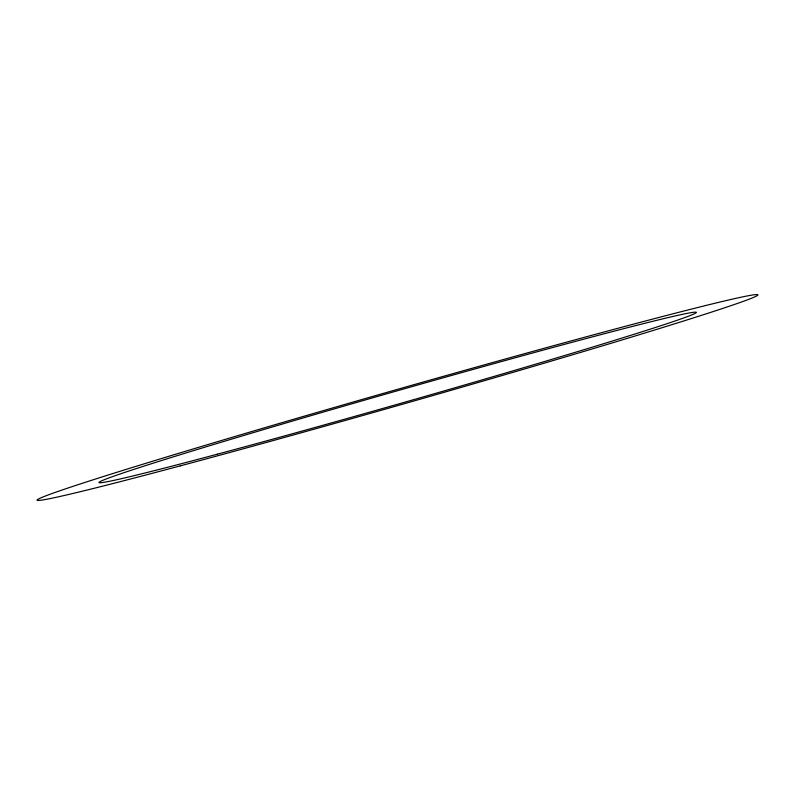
<?xml version="1.0" encoding="UTF-8"?>
<svg xmlns="http://www.w3.org/2000/svg" width="795" height="795" viewBox="0 0 795 795"><rect width="100%" height="100%" fill="white"/><g stroke="black" fill="none" stroke-linecap="round" stroke-linejoin="round"><path stroke-width="1.19" d="M180.266 465.87A374.813 7.851 -15.9 0 0 755.25 296.644A374.813 7.851 -15.9 0 0 256.984 429.996A374.813 7.851 -15.9 0 0 180.266 465.87M217.403 454.174A310.746 6.509 -15.9 0 0 694.095 313.886A310.746 6.509 -15.9 0 0 281.003 424.441A310.746 6.509 -15.9 0 0 217.403 454.174"/></g></svg>
